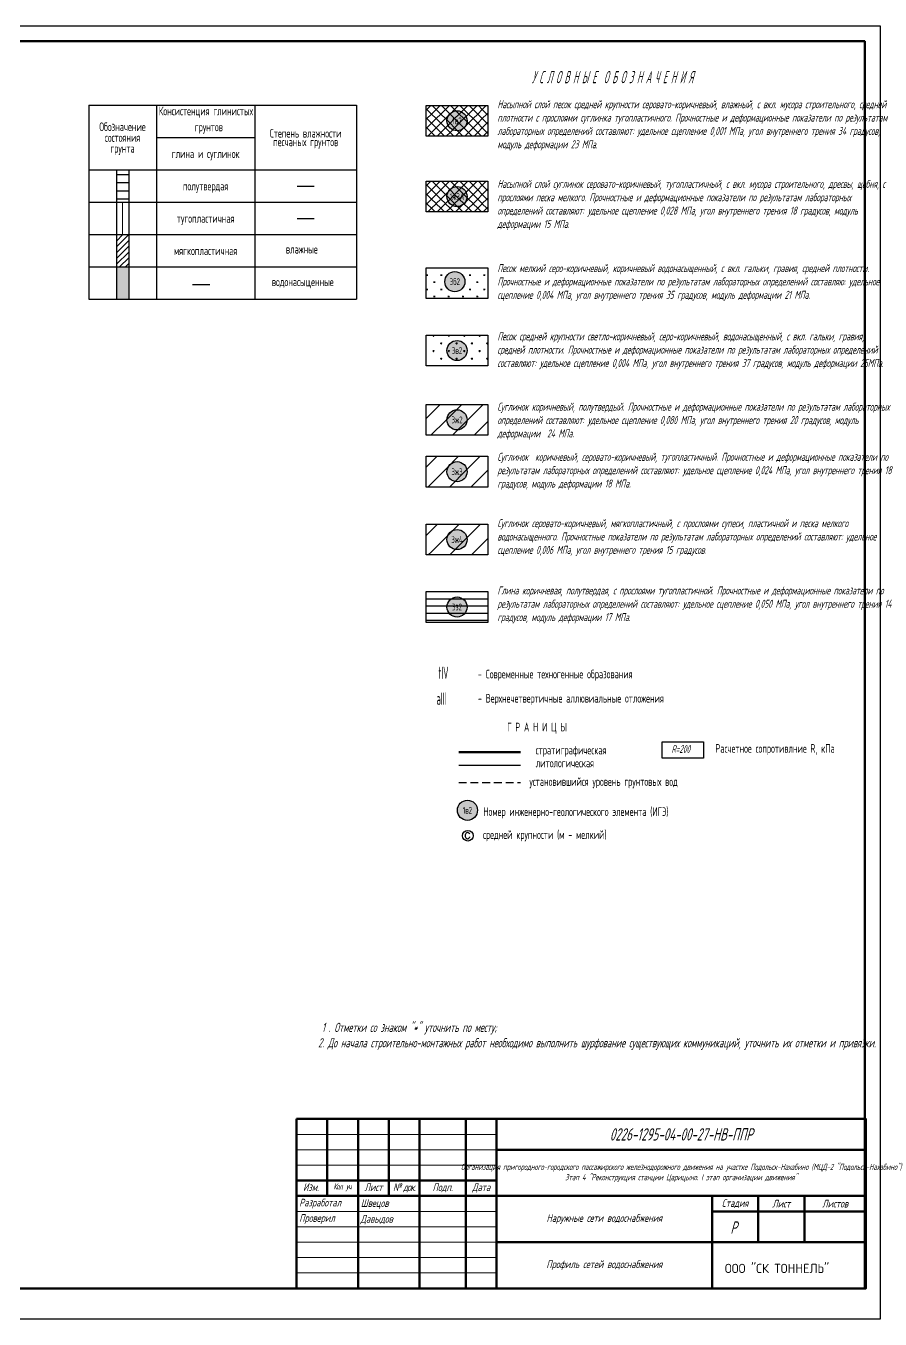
# Model space of a CAD drawing. Header units: metres. Extents: x -30 to 2050, y -904 to 400.
# Drawn here: x 1772.4 to 2050, y -20 to 400 of the extents above; entities that cross this region are included whole.
import ezdxf
from ezdxf.enums import TextEntityAlignment as Align

# ---------------------------------------------------------------- set-up
doc = ezdxf.new("R2010")
doc.units = ezdxf.units.M
doc.header["$LTSCALE"] = 0.2
doc.linetypes.add('штриховая', pattern=[19.05, 12.7, -6.35])
doc.layers.add('МГТ_ИГ_Геология', color=252, linetype='Continuous')
doc.styles.add('GOST-2.304_Type-B', font='GOST_Common.ttf')
doc.styles.add('SPDS', font='SPDS', dxfattribs={"width": 0.7, "oblique": 15, "height": 2.5})
doc.styles.get("Standard").update_dxf_attribs({"font": 'SPDS.shx', "width": 0.7, "oblique": 15, "height": 3})
doc.styles.add('Стиль Simplex', font='simplex.shx')
doc.styles.add('ШТАМП_СПДС', font='spds.shx', dxfattribs={"width": 0.8, "oblique": 15, "height": 2.5})

# ---------------------------------------------------------------- blocks, each defined once
blk = doc.blocks.new('CCE')
at = {"layer": 'МГТ_ИГ_Геология', "flags": 128}
blk.add_lwpolyline([(0.238, 0.049), (0.229, 0.075), (0.212, 0.091), (0.196, 0.103), (0.17, 0.107), (0.147, 0.103), (0.131, 0.093), (0.119, 0.084), (0.112, 0.068), (0.103, 0.049), (0.096, 0.035), (0.096, 0.014), (0.096, -0.005), (0.096, -0.023), (0.1, -0.04), (0.114, -0.063), (0.131, -0.084), (0.142, -0.091), (0.168, -0.098), (0.191, -0.096), (0.203, -0.091), (0.226, -0.07), (0.233, -0.049), (0.238, -0.04), (0.238, -0.033)], dxfattribs=at)
at = {"layer": 'МГТ_ИГ_Геология'}
blk.add_circle((0.178, 0.004), 0.173, dxfattribs=at)
blk = doc.blocks.new('круг1_-30_2')
at = {"layer": 'МГТ_ИГ_Геология', "true_color": 0xffffff}
blk.add_hatch(color=7, dxfattribs=at).paths.add_polyline_path([(-0.327, 0, 1), (0.327, 0, 1)])
at = {"color": 7, "lineweight": 25}
blk.add_circle((0, 0), 0.327, dxfattribs=at)
at = {"color": 7, "lineweight": 25, "style": 'Стиль Simplex', "width": 0.590909}
blk.add_text('1в2', height=0.22, dxfattribs=at).set_placement((0, 0), align=Align.MIDDLE_CENTER)
blk = doc.blocks.new('уке')
at = {"layer": 'МГТ_ИГ_Геология'}
blk.add_lwpolyline([(147.85, -230.19), (161.29, -230.19), (161.29, -235.48), (147.85, -235.48)], close=True, dxfattribs=at)
at = {"layer": 'МГТ_ИГ_Геология', "insert": (150.84, -231.29), "char_height": 2.5, "attachment_point": 1}
blk.add_mtext_dynamic_manual_height_columns('R=200', width=10.097, gutter_width=15, heights=[0], dxfattribs=at)
blk = doc.blocks.new('круг1_-26_3_-64_')
at = {"layer": 'МГТ_ИГ_Геология', "true_color": 0xffffff}
blk.add_hatch(color=7, dxfattribs=at).paths.add_polyline_path([(-0.327, 0, 1), (0.327, 0, 1)])
at = {"color": 7, "lineweight": 25}
blk.add_circle((0, 0), 0.327, dxfattribs=at)
at = {"color": 7, "lineweight": 20, "style": 'Стиль Simplex', "width": 0.590909}
blk.add_text('1ж3А', height=0.22, dxfattribs=at).set_placement((0, 0), align=Align.MIDDLE_CENTER)
blk = doc.blocks.new('круг3_-31_2')
at = {"true_color": 0xffffff}
blk.add_hatch(color=7, dxfattribs=at).paths.add_polyline_path([(-0.327, 0, 1), (0.327, 0, 1)])
at = {"color": 7, "lineweight": 25}
blk.add_circle((0, 0), 0.327, dxfattribs=at)
at = {"color": 18, "lineweight": 25, "true_color": 0x000000, "style": 'Стиль Simplex', "width": 0.590909}
blk.add_text('3б2', height=0.22, dxfattribs=at).set_placement((0, 0), align=Align.MIDDLE_CENTER)
blk = doc.blocks.new('круг3_-30_2')
at = {"true_color": 0xffffff}
blk.add_hatch(color=7, dxfattribs=at).paths.add_polyline_path([(-0.327, 0, 1), (0.327, 0, 1)])
at = {"color": 7, "lineweight": 25}
blk.add_circle((0, 0), 0.327, dxfattribs=at)
at = {"color": 7, "lineweight": 25, "style": 'Стиль Simplex', "width": 0.590909}
blk.add_text('3в2', height=0.22, dxfattribs=at).set_placement((0, 0), align=Align.MIDDLE_CENTER)
blk = doc.blocks.new('круг3_-26_2')
at = {"true_color": 0xffffff}
blk.add_hatch(color=7, dxfattribs=at).paths.add_polyline_path([(-0.327, 0, 1), (0.327, 0, 1)])
at = {"color": 7, "lineweight": 25}
blk.add_circle((0, 0), 0.327, dxfattribs=at)
at = {"color": 7, "lineweight": 25, "style": 'Стиль Simplex', "width": 0.590909}
blk.add_text('3ж2', height=0.22, dxfattribs=at).set_placement((0, 0), align=Align.MIDDLE_CENTER)
blk = doc.blocks.new('круг3_-26_3')
at = {"true_color": 0xffffff}
blk.add_hatch(color=7, dxfattribs=at).paths.add_polyline_path([(-0.327, 0, 1), (0.327, 0, 1)])
at = {"color": 7, "lineweight": 25}
blk.add_circle((0, 0), 0.327, dxfattribs=at)
at = {"color": 7, "lineweight": 25, "style": 'Стиль Simplex', "width": 0.590909}
blk.add_text('3ж3', height=0.22, dxfattribs=at).set_placement((0, 0), align=Align.MIDDLE_CENTER)
blk = doc.blocks.new('круг3_-26_4')
at = {"true_color": 0xffffff}
blk.add_hatch(color=7, dxfattribs=at).paths.add_polyline_path([(-0.327, 0, 1), (0.327, 0, 1)])
at = {"color": 7, "lineweight": 25}
blk.add_circle((0, 0), 0.327, dxfattribs=at)
at = {"color": 7, "lineweight": 25, "style": 'Стиль Simplex', "width": 0.590909}
blk.add_text('3ж4', height=0.22, dxfattribs=at).set_placement((0, 0), align=Align.MIDDLE_CENTER)
blk = doc.blocks.new('круг3_-25_2')
at = {"true_color": 0xffffff}
blk.add_hatch(color=7, dxfattribs=at).paths.add_polyline_path([(-0.327, 0, 1), (0.327, 0, 1)])
at = {"color": 7, "lineweight": 25}
blk.add_circle((0, 0), 0.327, dxfattribs=at)
at = {"color": 18, "lineweight": 25, "true_color": 0x000000, "style": 'Стиль Simplex', "width": 0.590909}
blk.add_text('3з2', height=0.22, dxfattribs=at).set_placement((0, 0), align=Align.MIDDLE_CENTER)

msp = doc.modelspace()

# ---------------------------------------------------------------- hatches: boundary and pattern name
at = {"layer": 'МГТ_ИГ_Геология'}
h = msp.add_hatch(dxfattribs=at)
h.set_pattern_fill('GR24', color=251, scale=10, style=0, pattern_type=2)
h.set_pattern_definition([(225, (-272.2662, -1091.1278), (3e-16, -3), [2.1213, -2.1213407]), (315, (-273.7662, -1089.6278), (3, 0), [2.1213, -2.1213407]), (45, (-275.2662, -1091.1278), (0, 3), [2.1213, -2.1213407]), (135, (-273.7662, -1092.6278), (-3, 3e-16), [2.1213, -2.1213407])])
h.paths.add_polyline_path([(1902.51822, 374.17221), (1922.51822, 374.17221), (1922.51822, 364.17221), (1902.51822, 364.17221)])
h = msp.add_hatch(dxfattribs=at)
h.set_pattern_fill('CONSIST', color=251, scale=0.84, angle=-44.999962, style=0, pattern_type=2)
h.set_pattern_definition([(4e-05, (-384.9576, -936.3856), (-1.8e-06, 2.667), [])])
h.paths.add_polyline_path([(1801.82679, 353.22653), (1805.82679, 353.22653), (1805.82679, 342.72653), (1801.82679, 342.72653)])
h = msp.add_hatch(dxfattribs=at)
h.set_pattern_fill('GR24', color=251, scale=10, style=0, pattern_type=2)
h.set_pattern_definition([(225, (-272.2662, -1085.7444), (3e-16, -3), [2.1213, -2.1213407]), (315, (-273.7662, -1084.2444), (3, 0), [2.1213, -2.1213407]), (45, (-275.2662, -1085.7444), (0, 3), [2.1213, -2.1213407]), (135, (-273.7662, -1087.2444), (-3, 3e-16), [2.1213, -2.1213407])])
h.paths.add_polyline_path([(1902.51822, 349.55561), (1922.51822, 349.55561), (1922.51822, 339.55561), (1902.51822, 339.55561)])
h = msp.add_hatch(dxfattribs=at)
h.set_pattern_fill('CONSIST', color=251, scale=0.42, style=0, pattern_type=2)
h.set_pattern_definition([(45, (-384.9576, -936.3856), (-0.9429269, 0.9429269), [])])
h.paths.add_polyline_path([(1801.82679, 332.22653), (1805.82679, 332.22653), (1805.82679, 321.72653), (1801.82679, 321.72653)])
msp.add_hatch(color=251, dxfattribs=at).paths.add_polyline_path([(1801.82679, 321.72653), (1805.82679, 321.72653), (1805.82679, 311.22653), (1801.82679, 311.22653)])
h = msp.add_hatch(dxfattribs=at)
h.set_pattern_fill('GR29', color=251, scale=10, style=0, pattern_type=2)
h.set_pattern_definition([(197.87055, (197.61928, 151.93475), (-13.93858614, -4.643934418), [0.05431, -151.279249]), (197.87055, (195.31928, 149.63475), (-13.93858614, -4.643934418), [0.05431, -151.279249]), (270, (195.268, 149.618), (4.646195, 3e-16), [0.054306, -4.589628]), (270, (197.568, 151.918), (4.646195, 3e-16), [0.054306, -4.589628]), (342.12945, (197.56828, 151.86375), (130.093470641, -41.795409755), [0.05431, -151.279249]), (342.12945, (195.26828, 149.56375), (130.093470641, -41.795409755), [0.05431, -151.279249]), (53.95936, (197.6193, 151.84675), (23.2309769, 32.50754092), [0.05431, -63.120667]), (53.95936, (195.3193, 149.54675), (23.2309769, 32.50754092), [0.05431, -63.120667]), (126.04064, (195.3515, 149.59075), (-13.93858614, 18.57573767), [0.054306, -63.120671]), (126.04064, (197.6515, 151.89075), (-13.93858614, 18.57573767), [0.054306, -63.120671])])
h.paths.add_polyline_path([(1922.51822, 321.40747), (1902.51822, 321.40747), (1902.51822, 311.40747), (1922.51822, 311.40747)])
h.paths.add_polyline_path([(1908.53808, 316.92441, -1), (1915.08393, 316.92441, -1)], flags=16)
h = msp.add_hatch(dxfattribs=at)
h.set_pattern_fill('GR28', color=251, scale=10, style=0, pattern_type=2)
h.set_pattern_definition([(90, (-275.2662, -1120.661), (-2.5, 2.5), [0.11, -4.89]), (45, (-275.2662, -1120.551), (-2.5, 2.5), [0.113137, -3.422397]), (0, (-275.1862, -1120.471), (2.5, 2.5), [0.11, -4.89]), (315, (-275.0762, -1120.471), (2.5, 2.5), [0.113137, -3.422397]), (90, (-274.9962, -1120.661), (-2.5, 2.5), [0.11, -4.89]), (45, (-275.0762, -1120.741), (-2.5, 2.5), [0.113137, -3.422397]), (0, (-275.1862, -1120.741), (2.5, 2.5), [0.11, -4.89]), (315, (-275.2662, -1120.661), (2.5, 2.5), [0.113137, -3.422397])])
h.paths.add_polyline_path([(1902.51822, 299.55903), (1922.51822, 299.55903), (1922.51822, 289.55903), (1902.51822, 289.55903)])
h = msp.add_hatch(dxfattribs=at)
h.set_pattern_fill('GR38', color=251, scale=10, style=0, pattern_type=2)
h.set_pattern_definition([(45, (-275.266, -1114.247), (0, 21), [9.8995, -19.79898]), (45, (-261.266, -1128.247), (0, 21), [9.8995, -19.79898]), (45, (-275.266, -1128.247), (0, 21), [14.142, -15.55648]), (45, (-265.266, -1118.247), (0, 21), [15.556, -14.14248]), (45, (-268.266, -1128.247), (0, 21), [19.799, -9.89948]), (45, (-275.266, -1121.247), (0, 21), [19.799, -9.89948])])
h.paths.add_polyline_path([(1902.51822, 277.053), (1922.51822, 277.053), (1922.51822, 267.053), (1902.51822, 267.053)])
h = msp.add_hatch(dxfattribs=at)
h.set_pattern_fill('GR38', color=251, scale=10, style=0, pattern_type=2)
h.set_pattern_definition([(45, (-275.266, -1116.092), (0, 21), [9.8995, -19.79898]), (45, (-261.266, -1130.092), (0, 21), [9.8995, -19.79898]), (45, (-275.266, -1130.092), (0, 21), [14.142, -15.55648]), (45, (-265.266, -1120.092), (0, 21), [15.556, -14.14248]), (45, (-268.266, -1130.092), (0, 21), [19.799, -9.89948]), (45, (-275.266, -1123.092), (0, 21), [19.799, -9.89948])])
h.paths.add_polyline_path([(1902.51822, 260.2076), (1922.51822, 260.2076), (1922.51822, 250.2076), (1902.51822, 250.2076)])
h = msp.add_hatch(dxfattribs=at)
h.set_pattern_fill('GR38', color=256, scale=10, style=0, pattern_type=2)
h.set_pattern_definition([(45, (1694.18, -1121.835), (0, 21), [9.8995, -19.799]), (45, (1708.18, -1135.835), (0, 21), [9.8995, -19.799]), (45, (1694.18, -1135.835), (0, 21), [14.142, -15.5565]), (45, (1704.18, -1125.835), (0, 21), [15.556, -14.1425]), (45, (1701.18, -1135.835), (0, 21), [19.799, -9.8995]), (45, (1694.18, -1128.835), (0, 21), [19.799, -9.8995])])
h.paths.add_polyline_path([(1902.51822, 238.16498), (1922.51822, 238.16498), (1922.51822, 228.16498), (1902.51822, 228.16498)])
h = msp.add_hatch(dxfattribs=at)
h.set_pattern_fill('GR07', color=251, scale=10, style=0, pattern_type=2)
h.set_pattern_definition([(0, (-275.356, -1144.034), (0, 7), [16.33, 0]), (0, (-275.356, -1141.704), (0, 7), [16.33, 0]), (0, (-275.356, -1139.364), (0, 7), [16.33, 0])])
h.paths.add_polyline_path([(1902.51822, 216.26628), (1922.51822, 216.26628), (1922.51822, 206.26628), (1902.51822, 206.26628)])

# ---------------------------------------------------------------- linework, layer by layer
at = {"color": 0}
msp.add_lwpolyline([(-30, 400), (2050, 400), (2050, -20), (-30, -20)], close=True, dxfattribs=at)
at = {"color": 7, "linetype": 'Continuous', "lineweight": 50}
for points in [[(2045, -10), (-10, -10), (-10, 395), (2045, 395)], [(1860.36713, 45), (2045.36713, 45), (2045.36713, -10), (1860.36713, -10)]]:
    msp.add_lwpolyline(points, close=True, dxfattribs=at)
for points in [[(1860.36713, 45), (1860.36713, -10)], [(1870.36713, 45), (1870.36713, 20)], [(1880.36713, 45), (1880.36713, -10)], [(1890.36713, 45), (1890.36713, 20)], [(1900.36713, 45), (1900.36713, -10)], [(1915.36713, 45), (1915.36713, -10)], [(1925.36713, 45), (1925.36713, -10)], [(1925.36713, 35), (2045.36713, 35)], [(1860.36713, 25), (1925.36713, 25)], [(1860.36713, 20), (1925.36713, 20)], [(1925.36713, 20), (2045.36713, 20)], [(1995.36713, 20), (1995.36713, -10)], [(2010.36713, 20), (2010.36713, 5)], [(2025.36713, 20), (2025.36713, 5)], [(1995.36713, 15), (2045.36713, 15)], [(1925.36713, 5), (2045.36713, 5)]]:
    msp.add_lwpolyline(points, dxfattribs=at)
at = {"color": 7, "linetype": 'Continuous', "lineweight": 20}
for points in [[(1860.36713, 40), (1925.36713, 40)], [(1860.36713, 35), (1925.36713, 35)], [(1860.36713, 30), (1925.36713, 30)], [(1860.36713, 15), (1925.36713, 15)], [(1860.36713, 10), (1925.36713, 10)], [(1860.36713, 5), (1925.36713, 5)], [(1860.36713, 0), (1925.36713, 0)], [(1860.36713, -5), (1925.36713, -5)]]:
    msp.add_lwpolyline(points, dxfattribs=at)
at = {"layer": 'МГТ_ИГ_Геология', "linetype": 'Continuous', "lineweight": 0}
msp.add_line((1803.82679, 342.72653), (1803.82679, 332.22653), dxfattribs=at)
at = {"layer": 'МГТ_ИГ_Геология', "linetype": 'Continuous', "lineweight": 50}
msp.add_line((1913.08724, 164.1123), (1933.08724, 164.1123), dxfattribs=at)
at = {"layer": 'МГТ_ИГ_Геология', "linetype": 'Continuous', "lineweight": 25}
msp.add_line((1913.08724, 159.9123), (1933.08724, 159.9123), dxfattribs=at)
at = {"layer": 'МГТ_ИГ_Геология', "linetype": 'штриховая', "lineweight": 30}
msp.add_line((1913.08724, 154.30434), (1933.08724, 154.30434), dxfattribs=at)
at = {"layer": 'МГТ_ИГ_Геология', "linetype": 'Continuous', "lineweight": 25}
for points in [[(1792.82679, 374.22653), (1879.82679, 374.22653)], [(1792.82679, 374.22653), (1792.82679, 311.22653)], [(1814.82679, 374.22653), (1814.82679, 353.22653)], [(1846.82679, 374.22653), (1846.82679, 353.22653)], [(1879.82679, 374.22653), (1879.82679, 311.22653)], [(1814.82679, 363.72653), (1846.82679, 363.72653)], [(1792.82679, 353.22653), (1846.82679, 353.22653)], [(1792.82679, 353.22653), (1846.82679, 353.22653)], [(1801.82679, 353.22653), (1801.82679, 321.72653)], [(1805.82679, 353.22653), (1805.82679, 321.72653)], [(1814.82679, 353.22653), (1814.82679, 321.72653)], [(1846.82679, 353.22653), (1879.82679, 353.22653)], [(1846.82679, 353.22653), (1879.82679, 353.22653)], [(1846.82679, 353.22653), (1846.82679, 321.72653)], [(1792.82679, 342.72653), (1846.82679, 342.72653)], [(1846.82679, 342.72653), (1879.82679, 342.72653)], [(1792.82679, 332.22653), (1846.82679, 332.22653)], [(1846.82679, 332.22653), (1879.82679, 332.22653)], [(1792.82679, 321.72653), (1846.82679, 321.72653)], [(1801.82679, 321.72653), (1801.82679, 311.22653)], [(1805.82679, 321.72653), (1805.82679, 311.22653)], [(1814.82679, 321.72653), (1814.82679, 311.22653)], [(1846.82679, 321.72653), (1879.82679, 321.72653)], [(1846.82679, 321.72653), (1846.82679, 311.22653)], [(1792.82679, 311.22653), (1846.82679, 311.22653)], [(1846.82679, 311.22653), (1879.82679, 311.22653)]]:
    msp.add_lwpolyline(points, dxfattribs=at)
for points in [[(1902.51822, 374.17221), (1922.51822, 374.17221), (1922.51822, 364.17221), (1902.51822, 364.17221), (1902.51822, 374.17221), (1902.51822, 374.17221)], [(1902.51822, 349.55561), (1922.51822, 349.55561), (1922.51822, 339.55561), (1902.51822, 339.55561), (1902.51822, 349.55561), (1902.51822, 349.55561)], [(1902.51822, 321.40747), (1922.51822, 321.40747), (1922.51822, 311.40747), (1902.51822, 311.40747), (1902.51822, 321.40747), (1902.51822, 321.40747)], [(1902.51822, 299.55903), (1922.51822, 299.55903), (1922.51822, 289.55903), (1902.51822, 289.55903), (1902.51822, 299.55903), (1902.51822, 299.55903)], [(1902.51822, 277.053), (1922.51822, 277.053), (1922.51822, 267.053), (1902.51822, 267.053), (1902.51822, 277.053), (1902.51822, 277.053)], [(1902.51822, 260.2076), (1922.51822, 260.2076), (1922.51822, 250.2076), (1902.51822, 250.2076), (1902.51822, 260.2076), (1902.51822, 260.2076)], [(1902.51822, 238.16498), (1922.51822, 238.16498), (1922.51822, 228.16498), (1902.51822, 228.16498), (1902.51822, 238.16498), (1902.51822, 238.16498)], [(1902.51822, 216.26628), (1922.51822, 216.26628), (1922.51822, 206.26628), (1902.51822, 206.26628), (1902.51822, 216.26628), (1902.51822, 216.26628)]]:
    msp.add_lwpolyline(points, close=True, dxfattribs=at)
at = {"layer": 'МГТ_ИГ_Геология', "linetype": 'Continuous', "lineweight": 25, "flags": 128}
for points in [[(1860.52679, 347.97653), (1866.12679, 347.97653)], [(1860.52679, 337.47653), (1866.12679, 337.47653)], [(1826.58738, 315.96756), (1832.18738, 315.96756)]]:
    msp.add_lwpolyline(points, dxfattribs=at)

# ---------------------------------------------------------------- block references
at = {"layer": 'МГТ_ИГ_Геология', "xscale": 10, "yscale": 10, "zscale": 10}
for name, p in [('круг1_-30_2', (1912.51822, 369.17221)), ('круг1_-26_3_-64_', (1912.51822, 344.55561)), ('круг3_-31_2', (1911.811, 316.92441)), ('круг3_-30_2', (1912.51822, 294.55903)), ('круг3_-26_2', (1912.51822, 272.053)), ('круг3_-26_3', (1912.51822, 255.2076)), ('круг3_-26_4', (1912.51822, 233.16498)), ('круг3_-25_2', (1912.51822, 211.26628)), ('круг1_-30_2', (1915.8941, 145.25064)), ('CCE', (1914.25016, 136.95347))]:
    msp.add_blockref(name, p, dxfattribs=at)
at = {"layer": 'МГТ_ИГ_Геология', "color": 7, "lineweight": 25}
msp.add_blockref('уке', (1831.33892, 397.69927), dxfattribs=at)

# ---------------------------------------------------------------- texts
at = {"char_height": 2.6, "attachment_point": 1}
for s, insert in [('Насыпной слой песок средней крупности серовато-коричневый, влажный, с вкл. мусора строительного, средней плотности с прослоями суглинка тугопластичного. Прочностные и деформационные показатели по результатам лабораторных определений составляют: удельное сцепление 0,001 МПа, угол внутреннего трения 34 градусов, модуль деформации 23 МПа.', (1925.63411, 375.84695)), ('Насыпной слой суглинок серовато-коричневый, тугопластичный, с вкл. мусора строительного, дресвы, щебня, с прослоями песка мелкого. Прочностные и деформационные показатели по результатам лабораторных определений составляют: удельное сцепление 0,028 МПа, угол внутреннего трения 18 градусов, модуль деформации 15 МПа.', (1925.63411, 349.978)), ('Песок мелкий серо-коричневый, коричневый водонасыщенный, с вкл. гальки, гравия, средней плотности. Прочностные и деформационные показатели по результатам лабораторных определений составляю: удельное сцепление 0,004 МПа, угол внутреннего трения 35 градусов, модуль деформации 21 МПа.', (1925.63411, 322.6196)), ('Песок средней крупности светло-коричневый, серо-коричневый, водонасыщенный, с вкл. гальки, гравия, средней плотности. Прочностные и деформационные показатели по результатам лабораторных определений составляют: удельное сцепление 0,004 МПа, угол внутреннего трения 37 градусов, модуль деформации 25МПа.\\P ', (1925.63411, 300.47757)), ('Суглинок коричневый, полутвердый. Прочностные и деформационные показатели по результатам лабораторных определений составляют: удельное сцепление 0,080 МПа, угол внутреннего трения 20 градусов, модуль деформации  24 МПа.', (1925.63411, 277.62024)), ('Суглинок  коричневый, серовато-коричневый, тугопластичный. Прочностные и деформационные показатели по результатам лабораторных определений составляют: удельное сцепление 0,024 МПа, угол внутреннего трения 18 градусов, модуль деформации 18 МПа.', (1925.63411, 261.33401)), ('Суглинок серовато-коричневый, мягкопластичный, с прослоями супеси, пластичной и песка мелкого водонасыщенного. Прочностные показатели по результатам лабораторных определений составляют: удельное сцепление 0,006 МПа, угол внутреннего трения 15 градусов.', (1925.63411, 239.79622)), ('Глина коричневая, полутвердая, с прослоями тугопластичной. Прочностные и деформационные показатели по результатам лабораторных определений составляют: удельное сцепление 0,050 МПа, угол внутреннего трения 14 градусов, модуль деформации 17 МПа.', (1925.63411, 217.95008))]:
    msp.add_mtext_dynamic_manual_height_columns(s, width=106.1713942, gutter_width=15, heights=[0], dxfattribs=dict(at, insert=insert))
at = {"color": 7, "linetype": 'Continuous', "lineweight": 20}
for s, insert, char_height, width, attachment_point, style in [('\\pxqc;0226-1295-04-00-27-НВ-ППР', (1925.36713, 40), 4, 120, 4, 'ШТАМП_СПДС'), ('\\pxqc;Организация пригородного-городского пассажирского железнодорожного движения на участке Подольск-Нахабино (МЦД-2 "Подольск-Нахабино") Этап 4 "Реконструкция станции Царицыно. I этап организации движения"', (1925.36713, 27.5), 2, 120, 4, 'ШТАМП_СПДС'), ('Изм.', (1865.05596, 24.10133), 2.5, 10, 2, 'ШТАМП_СПДС'), ('{\\T0.85;Кол. уч.}', (1875.36713, 24.10133), 2, 10, 2, 'ШТАМП_СПДС'), ('Лист', (1885.36713, 24.10133), 2.5, 10, 2, 'ШТАМП_СПДС'), ('{\\T0.85;№ док.}', (1895.36713, 24.10133), 2.5, 10, 2, 'ШТАМП_СПДС'), ('Подп.', (1907.86713, 24.10133), 2.5, 15, 2, 'ШТАМП_СПДС'), ('Дата', (1920.36713, 24.10133), 2.5, 10, 2, 'ШТАМП_СПДС'), ('Разработал', (1861.24417, 17.5), 2.5, 20, 4, 'ШТАМП_СПДС'), ('Швецов', (1881.2495, 17.3625), 2.5, 20, 4, 'ШТАМП_СПДС'), ('Стадия', (2002.86713, 17.5), 2.5, 15, 5, 'ШТАМП_СПДС'), ('Лист', (2017.86713, 17.5), 2.5, 15, 5, 'ШТАМП_СПДС'), ('Листов', (2035.36713, 17.5), 2.5, 20, 5, 'ШТАМП_СПДС'), ('Проверил', (1861.24417, 12.5), 2.5, 20, 4, 'ШТАМП_СПДС'), ('Давыдов', (1881.1635, 12.29322), 2.5, 20, 4, 'ШТАМП_СПДС'), ('\\pxqc;Наружные сети водоснабжения', (1925.36713, 12.5), 2.5, 70, 4, 'ШТАМП_СПДС'), ('Р', (2001.3429, 9.75263), 4, 20, 4, 'ШТАМП_СПДС'), ('\\pxqc;Профиль сетей водоснабжения', (1925.36713, -2.5), 2.5, 70, 4, 'ШТАМП_СПДС'), ('ООО "СК ТОННЕЛЬ"', (1999.54167, -3.53763), 3, 62.259703, 4, 'GOST-2.304_Type-B')]:
    msp.add_mtext(s, dxfattribs=dict(at, insert=insert, char_height=char_height, width=width, attachment_point=attachment_point, style=style))
at = {"layer": 'МГТ_ИГ_Геология', "color": 0, "lineweight": 25, "style": 'SPDS', "oblique": 15, "width": 0.571429}
msp.add_text('У С Л О В Н Ы Е  О Б О З Н А Ч Е Н И Я', height=4, dxfattribs=at).set_placement((1963.04261, 381.36583), align=Align.CENTER)
at = {"layer": 'МГТ_ИГ_Геология', "color": 7, "lineweight": 25, "style": 'Стиль Simplex', "width": 0.571429}
for s, p in [('Консистенция глинистых', (1830.91323, 372.35457)), ('грунтов', (1831.86606, 367.17)), ('состояния', (1803.82679, 363.72653)), ('глина и суглинок', (1830.82679, 358.47653)), ('полутвердая', (1830.82679, 347.97653)), ('тугопластичная', (1830.82679, 337.47653)), ('мягкопластичная', (1830.82679, 326.97653))]:
    msp.add_text(s, height=2.8, dxfattribs=at).set_placement(p, align=Align.MIDDLE_CENTER)
for s, p in [('Обозначение', (1803.82679, 365.82653)), ('Степень влажности', (1863.32679, 363.72653))]:
    msp.add_text(s, height=2.8, dxfattribs=at).set_placement(p, align=Align.CENTER)
for s, p in [('песчаных грунтов', (1863.32679, 363.72653)), ('грунта', (1803.82679, 361.62653))]:
    msp.add_text(s, height=2.8, dxfattribs=at).set_placement(p, align=Align.TOP_CENTER)
for s, p in [('влажные', (1856.90821, 328.86901)), ('- Современные техногенные образования', (1919.30102, 190.89752)), ('- Верхнечетвертичные аллювиальные отложения', (1919.30102, 183.02363)), ('Расчетное сопротивлние R, кПа ', (1996.48794, 166.74152))]:
    msp.add_text(s, height=2.8, dxfattribs=at).set_placement(p, align=Align.TOP_LEFT)
for s, p in [('водонасыщенные', (1852.34212, 316.86562)), ('Г Р А Н И Ц Ы', (1928.80419, 172.284)), ('стратиграфическая', (1938.08724, 164.8123)), ('литологическая', (1938.08724, 160.6123)), ('установившийся уровень грунтовых вод', (1936.02412, 154.57942)), ('Номер инженерно-геологического элемента (ИГЭ)', (1921.04961, 144.81639)), ('средней крупности (м - мелкий)', (1920.96908, 137.34323))]:
    msp.add_text(s, height=2.8, dxfattribs=at).set_placement(p, align=Align.MIDDLE_LEFT)
at = {"layer": 'МГТ_ИГ_Геология', "lineweight": 30, "style": 'Стиль Simplex', "width": 0.4}
for s, p in [('tIV', (1906.42017, 189.91455)), ('aIII', (1905.85705, 181.52413))]:
    msp.add_text(s, height=4, dxfattribs=at).set_placement(p, align=Align.MIDDLE_LEFT)
at = {"layer": 'МГТ_ИГ_Геология', "color": 7, "lineweight": 25, "insert": (1858.36715, 76.24679), "char_height": 3, "attachment_point": 1}
msp.add_mtext_dynamic_manual_height_columns('\\pxi-3,l6,t5,6; 1 . Отметки со знаком "*" уточнить по месту;\\P\\pt6;2. До начала строительно-монтажных работ необходимо выполнить шурфование существующих коммуникаций, уточнить их отметки и привязки.{\\fTimes New Roman|b0|i0|c204|p18;\\C0; }', width=166.8818928, gutter_width=15, heights=[0], dxfattribs=at)

doc.saveas('drawing.dxf')
